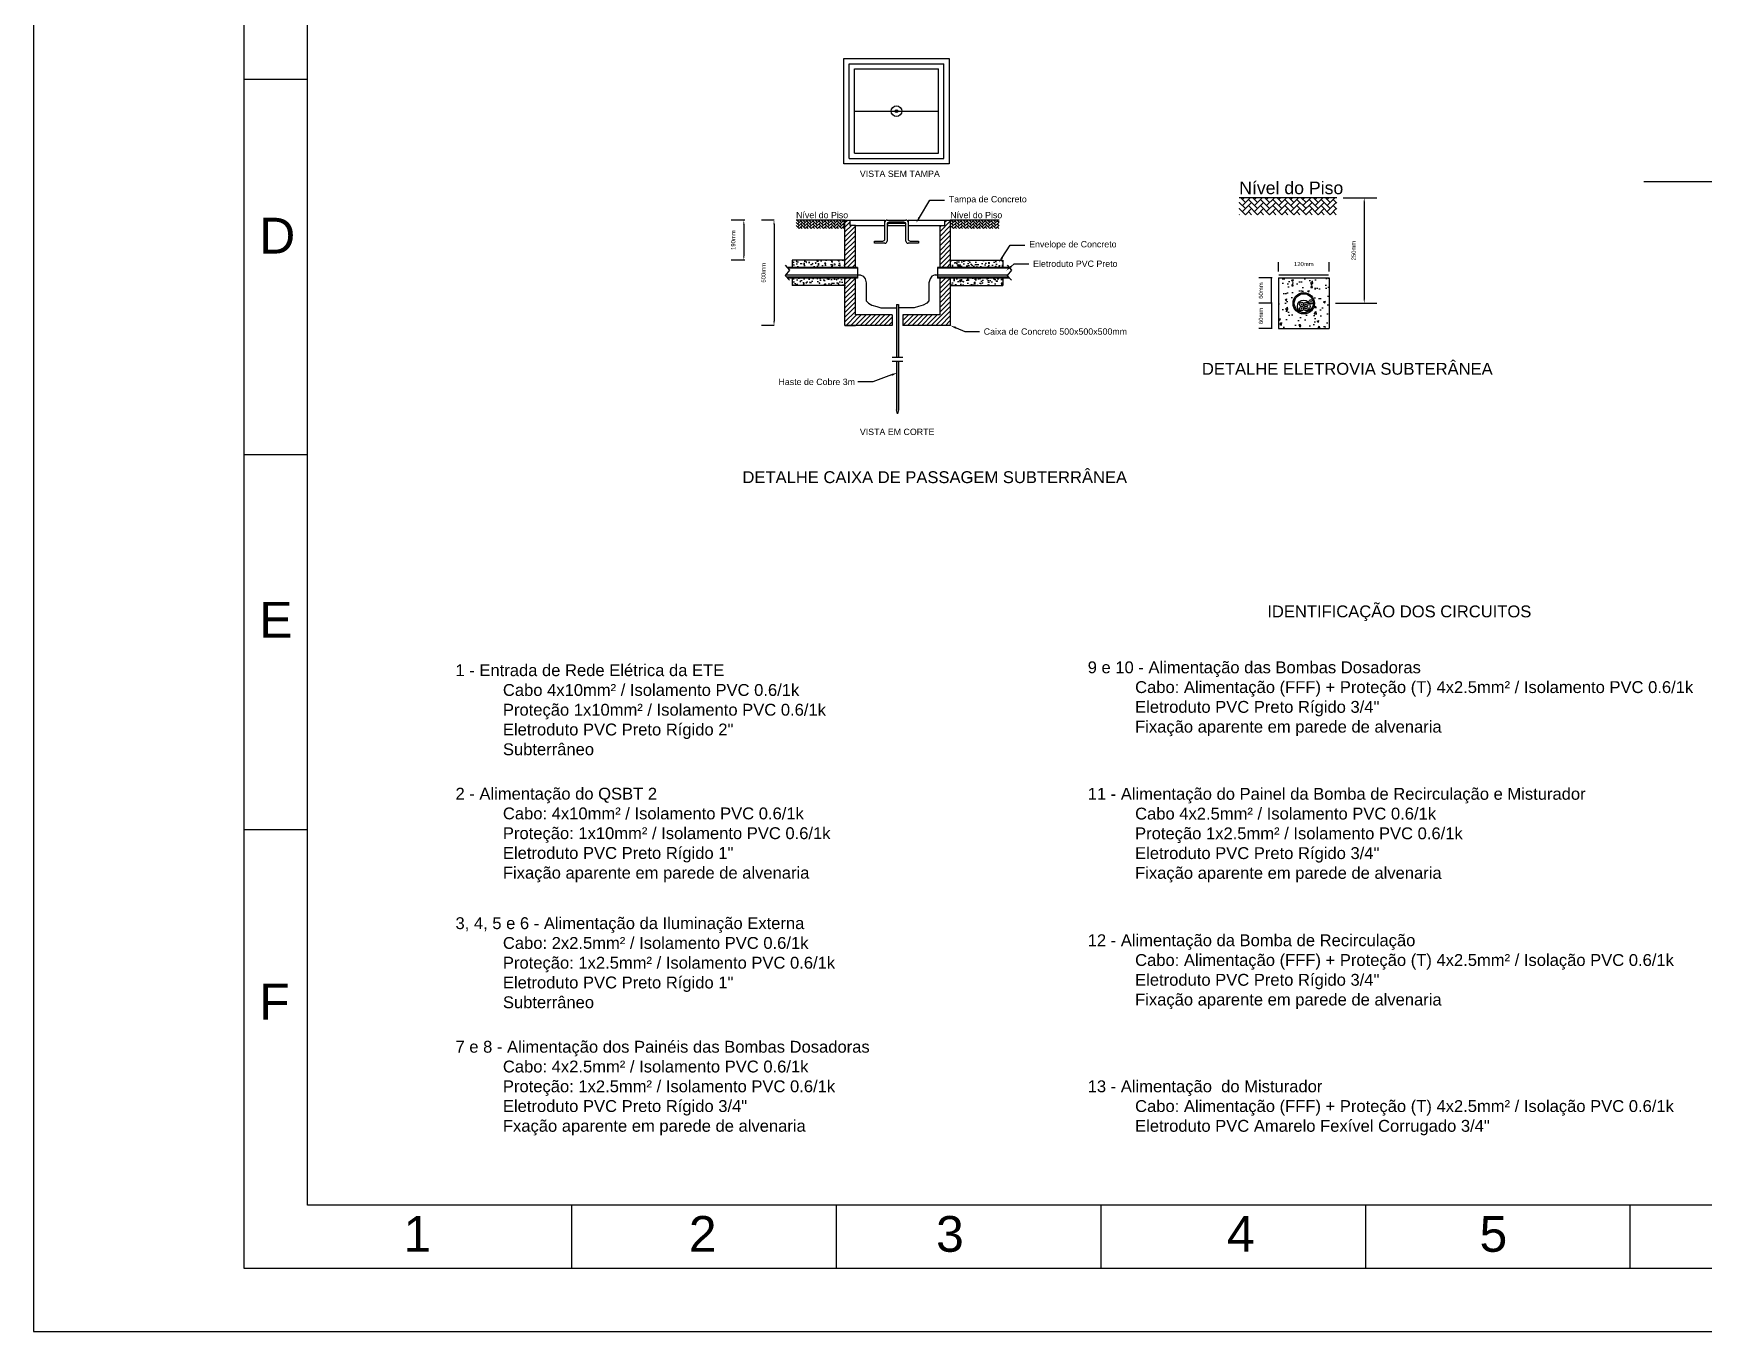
# Model space of a CAD drawing. Header units: millimetres. Extents: x 100 to 940, y 100 to 694.
# Drawn here: x 100 to 496.3, y 100 to 407.9 of the extents above; entities that cross this region are included whole.
import ezdxf
from ezdxf import colors
from ezdxf.entities.mleader import LeaderData, LeaderLine
from ezdxf.math import Vec2, Vec3

# ---------------------------------------------------------------- set-up
doc = ezdxf.new("R2010")
doc.units = ezdxf.units.MM
doc.layers.add('COTAS', color=5, linetype='Continuous', lineweight=5)
doc.layers.add('Solo', color=14, linetype='Continuous', lineweight=30)
doc.styles.add('Notes', font='arial.ttf', dxfattribs={"height": 3})
doc.styles.get("Standard").update_dxf_attribs({"font": 'arial.ttf'})
doc.dimstyles.get("Standard").update_dxf_attribs({"dimtxt": 3, "dimasz": 3, "dimexe": 5, "dimexo": 2, "dimgap": 2, "dimtad": 0, "dimtih": 1, "dimtoh": 1, "dimdec": 4, "dimzin": 0, "dimdsep": 46, "dimtxsty": 'Standard', "dimcen": 2, "dimadec": 0, "dimazin": 0, "dimtfac": 1, "dimtdec": 4, "dimtofl": 0, "dimtmove": 0, "dimatfit": 3, "dimfxl": 1, "dimtolj": 1, "dimtzin": 0, "dimarcsym": 0})

# ---------------------------------------------------------------- blocks, each defined once
blk = doc.blocks.new('*D147')
at = {"color": 0, "lineweight": -2, "ltscale": 0.1, "transparency": 16777216}
for p, q in [((393.92, 343.92), (390.76, 343.92)), ((393.76, 343.82), (393.76, 338.02)), ((393.92, 337.92), (390.76, 337.92))]:
    blk.add_line(p, q, dxfattribs=at)
at = {"color": 0, "ltscale": 0.1, "transparency": 16777216}
for points in [[(393.74, 343.82), (393.78, 343.82), (393.76, 343.92)], [(393.74, 338.02), (393.78, 338.02), (393.76, 337.92)]]:
    blk.add_solid(points, dxfattribs=at)
at = {"layer": 'Defpoints', "color": 0, "ltscale": 0.1, "transparency": 16777216}
for p in [(395.42, 343.92), (393.76, 337.92), (395.42, 337.92)]:
    blk.add_point(p, dxfattribs=at)
at = {"color": 0, "ltscale": 0.1, "transparency": 16777216, "insert": (391.25, 340.92), "char_height": 1, "attachment_point": 5, "rotation": 90}
blk.add_mtext('\\A1;60mm', dxfattribs=at)
blk = doc.blocks.new('*D145')
at = {"color": 0, "lineweight": -2, "ltscale": 0.1, "transparency": 16777216}
for p, q in [((395.42, 351.42), (395.42, 353.69)), ((407.42, 351.42), (407.42, 353.69)), ((395.52, 350.69), (407.32, 350.69))]:
    blk.add_line(p, q, dxfattribs=at)
at = {"color": 0, "ltscale": 0.1, "transparency": 16777216}
for points in [[(395.52, 350.71), (395.52, 350.68), (395.42, 350.69)], [(407.32, 350.71), (407.32, 350.68), (407.42, 350.69)]]:
    blk.add_solid(points, dxfattribs=at)
at = {"layer": 'Defpoints', "color": 0, "ltscale": 0.1, "transparency": 16777216}
for p in [(395.42, 349.92), (407.42, 350.69), (407.42, 349.92)]:
    blk.add_point(p, dxfattribs=at)
at = {"color": 0, "ltscale": 0.1, "transparency": 16777216, "insert": (401.42, 353.21), "char_height": 1, "attachment_point": 5}
blk.add_mtext('\\A1;120mm', dxfattribs=at)
blk = doc.blocks.new('*D146')
at = {"color": 0, "lineweight": -2, "transparency": 16777216}
for p, q in [((393.92, 349.92), (390.76, 349.92)), ((393.76, 344.02), (393.76, 349.82)), ((393.92, 343.92), (390.76, 343.92))]:
    blk.add_line(p, q, dxfattribs=at)
at = {"color": 0, "transparency": 16777216}
for points in [[(393.74, 349.82), (393.78, 349.82), (393.76, 349.92)], [(393.74, 344.02), (393.78, 344.02), (393.76, 343.92)]]:
    blk.add_solid(points, dxfattribs=at)
at = {"layer": 'Defpoints', "color": 0, "transparency": 16777216}
for p in [(393.76, 349.92), (395.42, 349.92), (395.42, 343.92)]:
    blk.add_point(p, dxfattribs=at)
at = {"color": 0, "transparency": 16777216, "insert": (391.25, 346.92), "char_height": 1, "attachment_point": 5, "rotation": 90}
blk.add_mtext('\\A1;60mm', dxfattribs=at)
blk = doc.blocks.new('*D154')
at = {"color": 0, "lineweight": -2, "transparency": 16777216}
for p, q in [((410.74, 368.92), (418.76, 368.92)), ((415.76, 367.92), (415.76, 344.92)), ((408.92, 343.92), (418.76, 343.92))]:
    blk.add_line(p, q, dxfattribs=at)
at = {"color": 0, "transparency": 16777216}
for points in [[(415.6, 367.92), (415.93, 367.92), (415.76, 368.92)], [(415.6, 344.92), (415.93, 344.92), (415.76, 343.92)]]:
    blk.add_solid(points, dxfattribs=at)
at = {"layer": 'Defpoints', "color": 0, "transparency": 16777216}
for p in [(409.24, 368.92), (407.42, 343.92), (415.76, 343.92)]:
    blk.add_point(p, dxfattribs=at)
at = {"color": 0, "transparency": 16777216, "insert": (413.25, 356.42), "char_height": 1, "attachment_point": 5, "rotation": 90}
blk.add_mtext('\\A1;250mm', dxfattribs=at)
blk = doc.blocks.new('*D155')
at = {"color": 0, "lineweight": -2, "transparency": 16777216}
for p, q in [((275.72, 363.65), (272.72, 363.65)), ((275.72, 362.65), (275.72, 339.65)), ((275.72, 338.65), (272.72, 338.65))]:
    blk.add_line(p, q, dxfattribs=at)
at = {"color": 0, "transparency": 16777216}
for points in [[(275.56, 362.65), (275.89, 362.65), (275.72, 363.65)], [(275.56, 339.65), (275.89, 339.65), (275.72, 338.65)]]:
    blk.add_solid(points, dxfattribs=at)
at = {"layer": 'Defpoints', "color": 0, "transparency": 16777216}
for p in [(277.22, 363.65), (275.72, 338.65), (277.22, 338.65)]:
    blk.add_point(p, dxfattribs=at)
at = {"color": 0, "transparency": 16777216, "insert": (273.21, 351.15), "char_height": 1, "attachment_point": 5, "rotation": 90}
blk.add_mtext('\\A1;500mm', dxfattribs=at)
blk = doc.blocks.new('*D156')
at = {"color": 0, "lineweight": -2, "transparency": 16777216}
for p, q in [((268.76, 363.65), (265.56, 363.65)), ((268.56, 362.65), (268.56, 355.15)), ((268.76, 354.15), (265.56, 354.15))]:
    blk.add_line(p, q, dxfattribs=at)
at = {"color": 0, "transparency": 16777216}
for points in [[(268.39, 362.65), (268.72, 362.65), (268.56, 363.65)], [(268.39, 355.15), (268.72, 355.15), (268.56, 354.15)]]:
    blk.add_solid(points, dxfattribs=at)
at = {"layer": 'Defpoints', "color": 0, "transparency": 16777216}
for p in [(270.26, 363.65), (268.56, 354.15), (270.26, 354.15)]:
    blk.add_point(p, dxfattribs=at)
at = {"color": 0, "transparency": 16777216, "insert": (266.05, 358.9), "char_height": 1, "attachment_point": 5, "rotation": 90}
blk.add_mtext('\\A1;190mm', dxfattribs=at)

msp = doc.modelspace()

# ---------------------------------------------------------------- hatches: boundary and pattern name
h = msp.add_hatch(color=0)
h.dxf.hatch_style = 1
h.paths.add_polyline_path([(305.087, 389.484, 1), (304.481, 389.484, 1)])
h = msp.add_hatch()
h.set_pattern_fill('AR-HBONE', color=0, scale=0.01)
h.set_pattern_definition([(45, (-239.6061, -226.3358), (1e-16, 1.436841), [3.048, -1.016]), (135, (-238.8876, -225.6174), (1e-16, 1.436841), [3.048, -1.016])])
h.paths.add_polyline_path([(409.24, 368.918), (386.097, 368.918), (386.097, 364.918), (409.24, 364.918), (409.24, 366.918)])
h = msp.add_hatch()
h.set_pattern_fill('AR-HBONE', color=0, scale=0.005)
h.set_pattern_definition([(45, (-31.8888, 66.0232), (7e-17, 0.7184205), [1.524, -0.508]), (135, (-31.52957, 66.3824), (7e-17, 0.7184205), [1.524, -0.508])])
h.paths.add_polyline_path([(292.534, 363.65), (280.963, 363.65), (280.963, 361.65), (292.534, 361.65), (292.534, 362.65)])
h = msp.add_hatch()
h.set_pattern_fill('ANSI31', color=0, scale=0.25)
h.set_pattern_definition([(45, (182.7974, 181.4857), (-0.561266, 0.561266), [])])
h.paths.add_polyline_path([(295.034, 362.4), (293.784, 362.4), (293.784, 363.65), (292.534, 363.65), (292.534, 352.42), (295.034, 352.42)])
h.paths.add_polyline_path([(292.534, 338.65), (295.034, 338.65), (303.764, 338.65), (303.764, 341.15), (295.034, 341.15), (295.034, 349.88), (292.534, 349.88)])
h.paths.add_polyline_path([(317.534, 349.88), (315.034, 349.88), (315.034, 341.15), (306.304, 341.15), (306.304, 338.65), (317.534, 338.65)])
h.paths.add_polyline_path([(317.534, 363.65), (316.284, 363.65), (316.284, 362.4), (315.034, 362.4), (315.034, 352.42), (317.534, 352.42)])
h = msp.add_hatch()
h.set_pattern_fill('AR-HBONE', color=0, scale=0.005)
h.set_pattern_definition([(45, (4.6826, 66.0232), (7e-17, 0.7184205), [1.524, -0.508]), (135, (5.0418, 66.3824), (7e-17, 0.7184205), [1.524, -0.508])])
h.paths.add_polyline_path([(329.105, 363.65), (317.534, 363.65), (317.534, 361.65), (329.105, 361.65), (329.105, 362.65)])
h = msp.add_hatch()
h.set_pattern_fill('AR-CONC', color=0, scale=0.0125)
h.set_pattern_definition([(50, (182.7974, 181.4857), (2.277308, -0.199239), [0.238125, -2.619375]), (355, (182.7974, 181.4857), (-0.440543, 2.38821), [0.1905, -2.095507]), (100.4514, (182.9872, 181.469), (1.836766, 2.188972), [0.202375, -2.226128]), (46.1842, (182.7974, 182.1207), (3.388488, -0.52553), [0.35719, -3.92906]), (96.6356, (183.0798, 182.077), (2.96755, 3.092827), [0.303563, -3.339195]), (351.1842, (182.7974, 182.1207), (2.96755, 3.092827), [0.28575, -3.143247]), (21, (183.115, 181.962), (1.89518, -1.278315), [0.238125, -2.619375]), (326, (183.115, 181.962), (0.772525, 2.30235), [0.1905, -2.0955]), (71.4514, (183.2728, 181.8554), (2.667705, 1.024035), [0.202375, -2.226124]), (37.5, (182.7974, 181.4857), (0.0386075, 1.056938), [0, -2.0701, 0, -2.12725, 0, -2.1034375]), (7.5, (182.7974, 181.4857), (0.835246, 1.252257), [0, -1.21285, 0, -2.022475, 0, -0.8016875]), (327.5, (182.0894, 181.4857), (1.6948824, -0.0716093), [0, -0.79375, 0, -2.4765, 0, -3.286125]), (317.5, (181.7719, 181.4857), (1.851615, 0.317831), [0, -1.031875, 0, -1.64465, 0, -2.333625])])
h.paths.add_polyline_path([(292.534, 352.42), (292.534, 354.15), (280.034, 354.15), (280.034, 352.42)])
h.paths.add_polyline_path([(292.534, 348.15), (292.534, 349.88), (280.034, 349.88), (280.034, 348.15)])
h.paths.add_polyline_path([(317.534, 354.15), (317.534, 352.42), (330.034, 352.42), (330.034, 354.15)])
h.paths.add_polyline_path([(317.534, 349.88), (317.534, 348.15), (330.034, 348.15), (330.034, 349.88)])
h = msp.add_hatch(color=0)
h.dxf.hatch_style = 1
h.paths.add_polyline_path([(278.785, 350.08), (278.961, 349.88), (295.534, 349.88), (295.534, 350.08)])
h.paths.add_polyline_path([(278.842, 352.42), (279.018, 352.22), (295.534, 352.22), (295.534, 352.42)])
h = msp.add_hatch(color=0)
h.dxf.hatch_style = 1
h.paths.add_polyline_path([(314.534, 352.42), (314.534, 352.22), (331.479, 352.22), (331.576, 352.305), (331.475, 352.42)])
h.paths.add_polyline_path([(331.593, 349.88), (331.417, 350.08), (314.534, 350.08), (314.534, 349.88)])
h = msp.add_hatch()
h.set_pattern_fill('AR-CONC', color=0, scale=0.025)
h.set_pattern_definition([(50, (-239.606, -249.327), (4.554617, -0.398477), [0.47625, -5.23875]), (355, (-239.606, -249.327), (-0.881086, 4.77642), [0.381, -4.191015]), (100.45144, (-239.2265, -249.36), (3.673531, 4.377944), [0.40475, -4.452256]), (46.1842, (-239.606, -248.057), (6.776976, -1.051058), [0.714375, -7.858125]), (96.6356, (-239.041, -248.1444), (5.935103, 6.185653), [0.607126, -6.67839]), (351.18415, (-239.606, -248.057), (5.935103, 6.185653), [0.5715, -6.286493]), (21, (-238.971, -248.3744), (3.79036, -2.55663), [0.47625, -5.23875]), (326, (-238.971, -248.3744), (1.54505, 4.6047), [0.381, -4.191]), (71.45144, (-238.655, -248.5874), (5.33541, 2.04807), [0.40475, -4.452248]), (37.5, (-239.606, -249.3269), (0.077215, 2.113876), [0, -4.1402, 0, -4.2545, 0, -4.206875]), (7.5, (-239.606, -249.3269), (1.6704916, 2.5045144), [0, -2.4257, 0, -4.04495, 0, -1.603375]), (327.5, (-241.0221, -249.3269), (3.389765, -0.1432186), [0, -1.5875, 0, -4.953, 0, -6.57225]), (317.5, (-241.657, -249.327), (3.70323, 0.635662), [0, -2.06375, 0, -3.2893, 0, -4.66725])])
h.paths.add_polyline_path([(395.417, 349.918), (395.417, 337.918), (407.417, 337.918), (407.417, 349.918)])
h.paths.add_polyline_path([(403.957, 343.918, -1), (398.877, 343.918, -1)], flags=16)
h.paths.add_polyline_path([(403.667, 343.918, -1), (399.167, 343.918, -1)], flags=0)
h.paths.add_polyline_path([(402.701, 343.978, -0.1416687), (402.624, 344.245, -1), (403.624, 344.245, -0.8110329), (402.686, 343.968, -0.1416687), (402.917, 343.168, -1), (399.917, 343.168, -0.7693571)], flags=0)
h.paths.add_polyline_path([(401.417, 343.668, -1), (402.417, 343.668, -0.4142136), (401.917, 343.168, -0.4142136), (402.417, 342.668, -1), (401.417, 342.668, -1), (400.417, 342.668, -0.4142136), (400.917, 343.168, -0.4142136), (400.417, 343.668, -1)], flags=0)
h = msp.add_hatch(color=0)
h.dxf.hatch_style = 1
h.paths.add_polyline_path([(305.284, 343.65), (304.784, 343.65), (304.784, 331.15), (305.284, 331.15)])
h.paths.add_polyline_path([(304.784, 318.65), (305.034, 317.65), (305.284, 318.65), (305.284, 330.15), (304.784, 330.15)])
h = msp.add_hatch(color=0)
h.dxf.hatch_style = 1
h.paths.add_polyline_path([(400.817, 343.668, 1), (401.017, 343.668, 1)])
h = msp.add_hatch(color=0)
h.dxf.hatch_style = 1
h.paths.add_polyline_path([(400.817, 342.668, 1), (401.017, 342.668, 1)])
h = msp.add_hatch(color=0)
h.dxf.hatch_style = 1
h.paths.add_polyline_path([(401.817, 343.668, 1), (402.017, 343.668, 1)])
h = msp.add_hatch(color=0)
h.dxf.hatch_style = 1
h.paths.add_polyline_path([(401.817, 342.668, 1), (402.017, 342.668, 1)])
h = msp.add_hatch(color=0)
h.dxf.hatch_style = 1
h.paths.add_polyline_path([(403.024, 344.245, 1), (403.224, 344.245, 1)])

# ---------------------------------------------------------------- linework, layer by layer
at = {"color": 0}
for p, q in [((292.284, 401.984), (317.284, 401.984)), ((292.284, 376.984), (292.284, 401.984)), ((293.534, 378.234), (293.534, 400.734)), ((293.534, 400.734), (316.034, 400.734)), ((316.034, 378.234), (316.034, 400.734)), ((317.284, 401.984), (317.284, 376.984)), ((294.784, 399.484), (314.784, 399.484)), ((294.784, 379.484), (294.784, 399.484)), ((314.784, 379.484), (314.784, 399.484)), ((294.784, 389.484), (314.784, 389.484)), ((317.284, 376.984), (292.284, 376.984)), ((293.534, 378.234), (316.034, 378.234)), ((294.784, 379.484), (314.784, 379.484)), ((409.24, 368.918), (386.097, 368.918)), ((292.534, 363.65), (280.963, 363.65)), ((292.534, 363.65), (302.034, 363.65)), ((292.534, 352.42), (292.534, 363.65)), ((293.784, 362.4), (293.784, 363.65)), ((295.034, 362.4), (293.784, 362.4)), ((295.034, 362.4), (302.034, 362.4)), ((295.034, 352.42), (295.034, 362.4)), ((302.034, 362.4), (302.034, 363.65)), ((302.034, 359.15), (302.034, 363.15)), ((302.534, 363.65), (307.034, 363.65)), ((302.534, 362.65), (302.534, 358.65)), ((302.634, 362.9), (306.934, 362.9)), ((302.634, 362.9), (302.634, 362.4)), ((302.634, 362.4), (306.934, 362.4)), ((306.534, 363.15), (303.034, 363.15)), ((306.934, 362.9), (306.934, 362.4)), ((307.034, 358.65), (307.034, 362.65)), ((307.534, 363.65), (317.534, 363.65)), ((307.534, 363.65), (307.534, 362.4)), ((307.534, 363.15), (307.534, 359.15)), ((307.534, 362.4), (315.034, 362.4)), ((315.034, 362.4), (315.034, 352.42)), ((315.034, 362.4), (316.284, 362.4)), ((316.284, 362.4), (316.284, 363.65)), ((317.534, 363.65), (317.534, 352.42)), ((329.105, 363.65), (317.534, 363.65)), ((299.534, 358.15), (299.534, 358.65)), ((299.534, 358.65), (301.534, 358.65)), ((302.034, 358.15), (299.534, 358.15)), ((310.034, 358.15), (307.534, 358.15)), ((308.034, 358.65), (310.034, 358.65)), ((310.034, 358.65), (310.034, 358.15)), ((278.402, 352.92), (279.402, 351.785)), ((292.534, 354.15), (280.034, 354.15)), ((280.034, 354.15), (280.034, 352.42)), ((317.534, 354.15), (330.034, 354.15)), ((330.034, 354.15), (330.034, 352.42)), ((331.034, 352.92), (332.034, 351.785)), ((279.402, 351.785), (278.402, 350.515)), ((278.402, 350.515), (279.402, 349.38)), ((278.508, 350.65), (296.142, 350.65)), ((295.534, 350.08), (278.785, 350.08)), ((295.534, 352.42), (278.842, 352.42)), ((295.534, 349.88), (278.961, 349.88)), ((295.534, 352.22), (279.018, 352.22)), ((280.034, 349.88), (280.034, 348.15)), ((292.534, 338.65), (292.534, 349.88)), ((295.034, 341.15), (295.034, 349.88)), ((295.534, 352.42), (295.534, 352.22)), ((295.534, 352.22), (295.534, 350.08)), ((295.534, 350.08), (295.534, 349.88)), ((313.926, 350.65), (331.14, 350.65)), ((331.475, 352.42), (314.534, 352.42)), ((314.534, 352.42), (314.534, 352.22)), ((331.651, 352.22), (314.534, 352.22)), ((314.534, 352.22), (314.534, 350.08)), ((331.417, 350.08), (314.534, 350.08)), ((314.534, 350.08), (314.534, 349.88)), ((331.593, 349.88), (314.534, 349.88)), ((315.034, 349.88), (315.034, 341.15)), ((317.534, 349.88), (317.534, 338.65)), ((330.034, 349.88), (330.034, 348.15)), ((332.034, 351.785), (331.034, 350.515)), ((331.034, 350.515), (332.034, 349.38)), ((395.417, 349.918), (395.417, 337.918)), ((407.417, 349.918), (407.417, 337.918)), ((292.534, 348.15), (280.034, 348.15)), ((317.534, 348.15), (330.034, 348.15)), ((303.764, 341.15), (295.034, 341.15)), ((303.764, 341.15), (303.764, 338.65)), ((304.784, 343.65), (305.284, 343.65)), ((304.784, 343.65), (304.784, 331.15)), ((305.284, 343.65), (305.284, 331.15)), ((315.034, 341.15), (306.304, 341.15)), ((306.304, 341.15), (306.304, 338.65)), ((292.534, 338.65), (295.034, 338.65)), ((303.764, 338.65), (292.534, 338.65)), ((317.534, 338.65), (306.304, 338.65)), ((395.417, 337.918), (407.417, 337.918)), ((303.784, 331.15), (306.284, 331.15)), ((303.784, 330.15), (306.284, 330.15)), ((304.784, 330.15), (304.784, 318.65)), ((305.284, 330.15), (305.284, 318.65)), ((305.034, 317.65), (304.784, 318.65)), ((305.284, 318.65), (305.034, 317.65))]:
    msp.add_line(p, q, dxfattribs=at)
for p, q in [((165, 397), (150, 397)), ((165, 308), (150, 308)), ((165, 219), (150, 219)), ((227.778, 115), (227.778, 130)), ((290.556, 115), (290.556, 130)), ((353.333, 115), (353.333, 130)), ((416.111, 115), (416.111, 130)), ((478.889, 115), (478.889, 130))]:
    msp.add_line(p, q)
at = {"color": 0, "ltscale": 0.1}
msp.add_line((395.417, 349.918), (407.417, 349.918), dxfattribs=at)
for points in [[(100, 100), (940, 100), (940, 693.939), (100, 693.939)], [(150, 679), (925, 679), (925, 115), (150, 115)], [(165, 664), (730, 664), (730, 130), (165, 130)]]:
    msp.add_lwpolyline(points, close=True)
at = {"color": 0}
for points in [[(296.142, 350.65), (296.909, 350.331), (297.314, 349.695), (297.623, 348.769), (297.623, 347.183), (297.623, 346.257), (297.623, 345.409), (297.623, 344.502), (298.106, 343.943), (298.955, 343.461), (300.094, 343.133), (301.102, 342.842), (302.082, 342.842), (303.085, 342.842), (304.784, 342.842)], [(313.926, 350.65), (313.159, 350.331), (312.754, 349.695), (312.445, 348.769), (312.445, 347.183), (312.445, 346.257), (312.445, 345.409), (312.445, 344.502), (311.962, 343.943), (311.113, 343.461), (309.974, 343.133), (308.966, 342.842), (307.986, 342.842), (306.983, 342.842), (305.284, 342.842)]]:
    msp.add_lwpolyline(points, dxfattribs=at)
for centre, radius in [((304.784, 389.484), 1.27), ((304.784, 389.484), 0.303), ((401.417, 343.918), 2.54), ((401.417, 343.918), 2.25), ((401.417, 343.168), 1.5), ((400.917, 343.668), 0.5), ((400.917, 342.668), 0.5), ((400.917, 343.668), 0.1), ((400.917, 342.668), 0.1), ((401.917, 343.668), 0.5), ((401.917, 342.668), 0.5), ((401.917, 343.668), 0.1), ((401.917, 342.668), 0.1), ((403.124, 344.245), 0.5), ((403.124, 344.245), 0.1)]:
    msp.add_circle(centre, radius, dxfattribs=at)
for centre, start, end in [((302.534, 363.15), 90, 180), ((303.034, 362.65), 90, 180), ((306.534, 362.65), 0, 90), ((307.034, 363.15), 0, 90), ((301.534, 359.15), 270, 0), ((302.034, 358.65), 270, 0), ((307.534, 358.65), 180, 270), ((308.034, 359.15), 180, 270)]:
    msp.add_arc(centre, 0.5, start, end, dxfattribs=at)
at = {"layer": 'Solo'}
msp.add_line((482.067, 372.796), (688.111, 372.796), dxfattribs=at)

# ---------------------------------------------------------------- texts
at = {"style": 'Notes'}
for s, p in [('D', (153.571, 355.709)), ('E', (153.571, 264.608)), ('F', (153.571, 174.012)), ('1', (187.799, 118.928)), ('2', (255.514, 118.928)), ('3', (314.164, 118.928)), ('4', (383.167, 118.928)), ('5', (443.111, 118.928))]:
    msp.add_text(s, height=8.485, dxfattribs=at).set_placement(p)
at = {"layer": 'COTAS', "color": 0, "ltscale": 3, "attachment_point": 1}
for s, insert, char_height in [('VISTA SEM TAMPA', (296.085, 375.387), 1.5), ('Nível do Piso', (386.097, 372.792), 3), ('Nível do Piso', (280.963, 365.587), 1.5), ('Nível do Piso', (317.534, 365.587), 1.5), ('VISTA EM CORTE', (296.085, 314.165), 1.5)]:
    msp.add_mtext_dynamic_manual_height_columns(s, width=1385.51337, gutter_width=0.75, heights=[0], dxfattribs=dict(at, insert=insert, char_height=char_height))
at = {"layer": 'COTAS', "char_height": 2.8125, "attachment_point": 1}
for s, insert in [('DETALHE ELETROVIA SUBTERÂNEA', (377.252, 329.779)), ('DETALHE CAIXA DE PASSAGEM SUBTERRÂNEA', (268.236, 304.072))]:
    msp.add_mtext_dynamic_manual_height_columns(s, width=4099.92409, gutter_width=0.75, heights=[0], dxfattribs=dict(at, insert=insert))
at = {"layer": 'COTAS', "color": 0, "char_height": 2.8125, "attachment_point": 1}
for s, insert in [('IDENTIFICAÇÃO DOS CIRCUITOS', (392.765, 272.23)), ('\\A1;1 - Entrada de Rede Elétrica da ETE\\P^ICabo 4x10mm² / Isolamento PVC 0.6/1k\\P^IProteção 1x10mm² / Isolamento PVC 0.6/1k \\P^IEletroduto PVC Preto Rígido 2"\\P^ISubterrâneo', (200.15, 258.283)), ('9 e 10 - Alimentação das Bombas Dosadoras\\P^ICabo: Alimentação (FFF) + Proteção (T) 4x2.5mm² / Isolamento PVC 0.6/1k\\P^I{\\A1;Eletroduto PVC Preto Rígido 3/4"}\\P^IFixação aparente em parede de alvenaria', (350.15, 258.964)), ('2 - Alimentação do QSBT 2\\P^ICabo: 4x10mm² / Isolamento PVC 0.6/1k\\P^IProteção: 1x10mm² / Isolamento PVC 0.6/1k\\P^I{\\A1;Eletroduto PVC Preto Rígido 1"}\\P^IFixação aparente em parede de alvenaria', (200.15, 229.002)), ('11 - Alimentação do Painel da Bomba de Recirculação e Misturador\\P^ICabo 4x2.5mm² / Isolamento PVC 0.6/1k\\P^IProteção 1x2.5mm² / Isolamento PVC 0.6/1k\\P^I{\\A1;Eletroduto PVC Preto Rígido 3/4"}\\P^IFixação aparente em parede de alvenaria', (350.15, 228.964)), ('3, 4, 5 e 6 - Alimentação da Iluminação Externa\\P^ICabo: 2x2.5mm² / Isolamento PVC 0.6/1k\\P^IProteção: 1x2.5mm² / Isolamento PVC 0.6/1k\\P^I{\\A1;Eletroduto PVC Preto Rígido 1"}\\P^ISubterrâneo', (200.15, 198.279)), ('12 - Alimentação da Bomba de Recirculação\\P^ICabo: Alimentação (FFF) + Proteção (T) 4x2.5mm² / Isolação PVC 0.6/1k\\P^I{\\A1;Eletroduto PVC Preto Rígido 3/4"}\\P^IFixação aparente em parede de alvenaria', (350.15, 194.228)), ('7 e 8 - Alimentação dos Painéis das Bombas Dosadoras\\P^ICabo: 4x2.5mm² / Isolamento PVC 0.6/1k\\P^IProteção: 1x2.5mm² / Isolamento PVC 0.6/1k\\P^I{\\A1;Eletroduto PVC Preto Rígido 3/4"}\\P^IFxação aparente em parede de alvenaria', (200.15, 168.967)), ('13 - Alimentação  do Misturador\\P^ICabo: Alimentação (FFF) + Proteção (T) 4x2.5mm² / Isolação PVC 0.6/1k\\P^IEletroduto PVC Amarelo Fexível Corrugado 3/4"', (350.15, 159.587))]:
    msp.add_mtext_dynamic_manual_height_columns(s, width=4099.92409, gutter_width=0.75, heights=[0], dxfattribs=dict(at, insert=insert))

# ---------------------------------------------------------------- dimensions: what is measured, and where the dimension line sits
at = {"color": 0}
for base, p1, p2, text, picture, middle in [((415.762, 343.918), (409.24, 368.918), (407.417, 343.918), '250mm', '*D154', (413.252, 356.418)), ((268.556, 354.15), (270.264, 363.65), (270.264, 354.15), '190mm', '*D156', (266.046, 358.9)), ((275.722, 338.65), (277.217, 363.65), (277.217, 338.65), '500mm', '*D155', (273.211, 351.15))]:
    dim = msp.add_linear_dim(base=base, p1=p1, p2=p2, angle=90, text=text, dimstyle='Standard', override={"dimtxt": 1, "dimasz": 1, "dimexe": 3, "dimexo": 1.5, "dimtad": 1, "dimtih": 0, "dimtoh": 0, "dimdec": 2, "dimzin": 3, "dimcen": 3, "dimadec": 2, "dimazin": 2, "dimtdec": 2, "dimfrac": 1}, dxfattribs=at)
    dim.commit()
    dim.dimension.update_dxf_attribs({"geometry": picture, "text_midpoint": middle})
at = {"color": 0, "ltscale": 0.1}
dim = msp.add_linear_dim(base=(407.417, 350.695), p1=(395.417, 349.918), p2=(407.417, 349.918), text='120mm', dimstyle='Standard', override={"dimscale": 0, "dimtxt": 1, "dimasz": 0.1, "dimexe": 3, "dimexo": 1.5, "dimtad": 1, "dimtih": 0, "dimtoh": 0, "dimdec": 2, "dimzin": 3, "dimcen": 3, "dimadec": 2, "dimazin": 2, "dimtdec": 2, "dimfrac": 1}, dxfattribs=at)
dim.commit()
dim.dimension.update_dxf_attribs({"geometry": '*D145', "text_midpoint": (401.417, 350.695), "dimtype": 160})
at = {"color": 0}
dim = msp.add_linear_dim(base=(393.76, 349.918), p1=(395.417, 343.918), p2=(395.417, 349.918), angle=90, text='60mm', dimstyle='Standard', override={"dimscale": 0, "dimtxt": 1, "dimasz": 0.1, "dimexe": 3, "dimexo": 1.5, "dimtad": 1, "dimtih": 0, "dimtoh": 0, "dimdec": 2, "dimzin": 3, "dimcen": 3, "dimadec": 2, "dimazin": 2, "dimtdec": 2, "dimfrac": 1}, dxfattribs=at)
dim.commit()
dim.dimension.update_dxf_attribs({"geometry": '*D146', "text_midpoint": (393.76, 346.918), "dimtype": 160})
at = {"color": 0, "ltscale": 0.1}
dim = msp.add_linear_dim(base=(393.76, 337.918), p1=(395.417, 343.918), p2=(395.417, 337.918), angle=90, text='60mm', dimstyle='Standard', override={"dimscale": 0, "dimtxt": 1, "dimasz": 0.1, "dimexe": 3, "dimexo": 1.5, "dimtad": 1, "dimtih": 0, "dimtoh": 0, "dimdec": 2, "dimzin": 3, "dimcen": 3, "dimadec": 2, "dimazin": 2, "dimtdec": 2, "dimfrac": 1}, dxfattribs=at)
dim.commit()
dim.dimension.update_dxf_attribs({"geometry": '*D147', "text_midpoint": (393.76, 340.918), "dimtype": 160})

# ---------------------------------------------------------------- leaders
at = {"color": 0}
ml = msp.add_multileader_mtext('Standard', dxfattribs=at)
ml.set_content('Tampa de Concreto', style='Notes')
ml.set_leader_properties()
ml.build(insert=Vec2(0, 0))
ml.multileader.update_dxf_attribs({"dogleg_length": 7, "arrow_head_size": 1.5})
ctx = ml.context
ctx.base_point, ctx.char_height, ctx.arrow_head_size, ctx.landing_gap_size, ctx.plane_origin = Vec3(316.171, 368.388), 1.5, 1.5, 1, Vec3(309.44, 362.997)
notes = []
notes.append((ctx, [(0, (1, 1, 0), (312.671, 368.388), (1, 0), 3.5, [(0, [(309.44, 362.997)], 0, [])])]))
ctx.mtext.insert, ctx.mtext.flow_direction = Vec3(317.171, 369.347), 5
ml = msp.add_multileader_mtext('Standard', dxfattribs=at)
ml.set_content('Envelope de Concreto', style='Notes')
ml.set_leader_properties()
ml.build(insert=Vec2(0, 0))
ml.multileader.update_dxf_attribs({"dogleg_length": 7, "arrow_head_size": 1.5})
ctx = ml.context
ctx.base_point, ctx.char_height, ctx.arrow_head_size, ctx.landing_gap_size, ctx.plane_origin = Vec3(335.261, 357.707), 1.5, 1.5, 1, Vec3(329.051, 353.528)
notes.append((ctx, [(0, (1, 1, 0), (331.761, 357.707), (1, 0), 3.5, [(0, [(329.051, 353.528)], 0, [])])]))
ctx.mtext.insert, ctx.mtext.flow_direction = Vec3(336.261, 358.665), 5
ml = msp.add_multileader_mtext('Standard', dxfattribs=at)
ml.set_content('Eletroduto PVC Preto', style='Notes')
ml.set_leader_properties()
ml.build(insert=Vec2(0, 0))
ml.multileader.update_dxf_attribs({"dogleg_length": 7, "arrow_head_size": 1.5})
ctx = ml.context
ctx.base_point, ctx.char_height, ctx.arrow_head_size, ctx.landing_gap_size, ctx.plane_origin = Vec3(336.195, 353.281), 1.5, 1.5, 1, Vec3(330.832, 351.655)
notes.append((ctx, [(0, (1, 1, 0), (332.695, 353.281), (1, 0), 3.5, [(0, [(330.832, 351.655)], 0, [])])]))
ctx.mtext.insert, ctx.mtext.flow_direction = Vec3(337.195, 354.044), 5
ml = msp.add_multileader_mtext('Standard', dxfattribs=at)
ml.set_content('Caixa de Concreto 500x500x500mm', style='Notes')
ml.set_leader_properties()
ml.build(insert=Vec2(0, 0))
ml.multileader.update_dxf_attribs({"dogleg_length": 7, "arrow_head_size": 1.5})
ctx = ml.context
ctx.base_point, ctx.char_height, ctx.arrow_head_size, ctx.landing_gap_size, ctx.plane_origin = Vec3(324.479, 337.19), 1.5, 1.5, 1, Vec3(317.534, 338.65)
notes.append((ctx, [(0, (1, 1, 0), (320.979, 337.19), (1, 0), 3.5, [(0, [(317.534, 338.65)], 0, [])])]))
ctx.mtext.insert, ctx.mtext.flow_direction = Vec3(325.479, 337.953), 5
ml = msp.add_multileader_mtext('Standard', dxfattribs=at)
ml.set_content('Haste de Cobre 3m', style='Notes')
ml.set_leader_properties()
ml.build(insert=Vec2(0, 0))
ml.multileader.update_dxf_attribs({"dogleg_length": 7, "arrow_head_size": 1.5})
ctx = ml.context
ctx.base_point, ctx.char_height, ctx.arrow_head_size, ctx.landing_gap_size, ctx.plane_origin = Vec3(275.777, 325.254), 1.5, 1.5, 1, Vec3(305.021, 327.434)
notes.append((ctx, [(0, (1, 1, 0), (299.144, 325.254), (-1, 0), 3.5, [(0, [(305.021, 327.434)], 0, [])])]))
ctx.mtext.insert, ctx.mtext.flow_direction = Vec3(276.777, 326.017), 5
for ctx, leaders in notes:
    for number, flags, end, landing, length, lines in leaders:
        leader = LeaderData()
        leader.index, (leader.has_last_leader_line, leader.has_dogleg_vector, leader.attachment_direction) = number, flags
        leader.last_leader_point, leader.dogleg_vector, leader.dogleg_length = Vec3(end), Vec3(landing), length
        for number, points, colour, breaks in lines:
            line = LeaderLine()
            line.index, line.vertices, line.color, line.breaks = number, Vec3.list(points), colors.encode_raw_color(colour), breaks
            leader.lines.append(line)
        ctx.leaders.append(leader)

doc.saveas('drawing.dxf')
